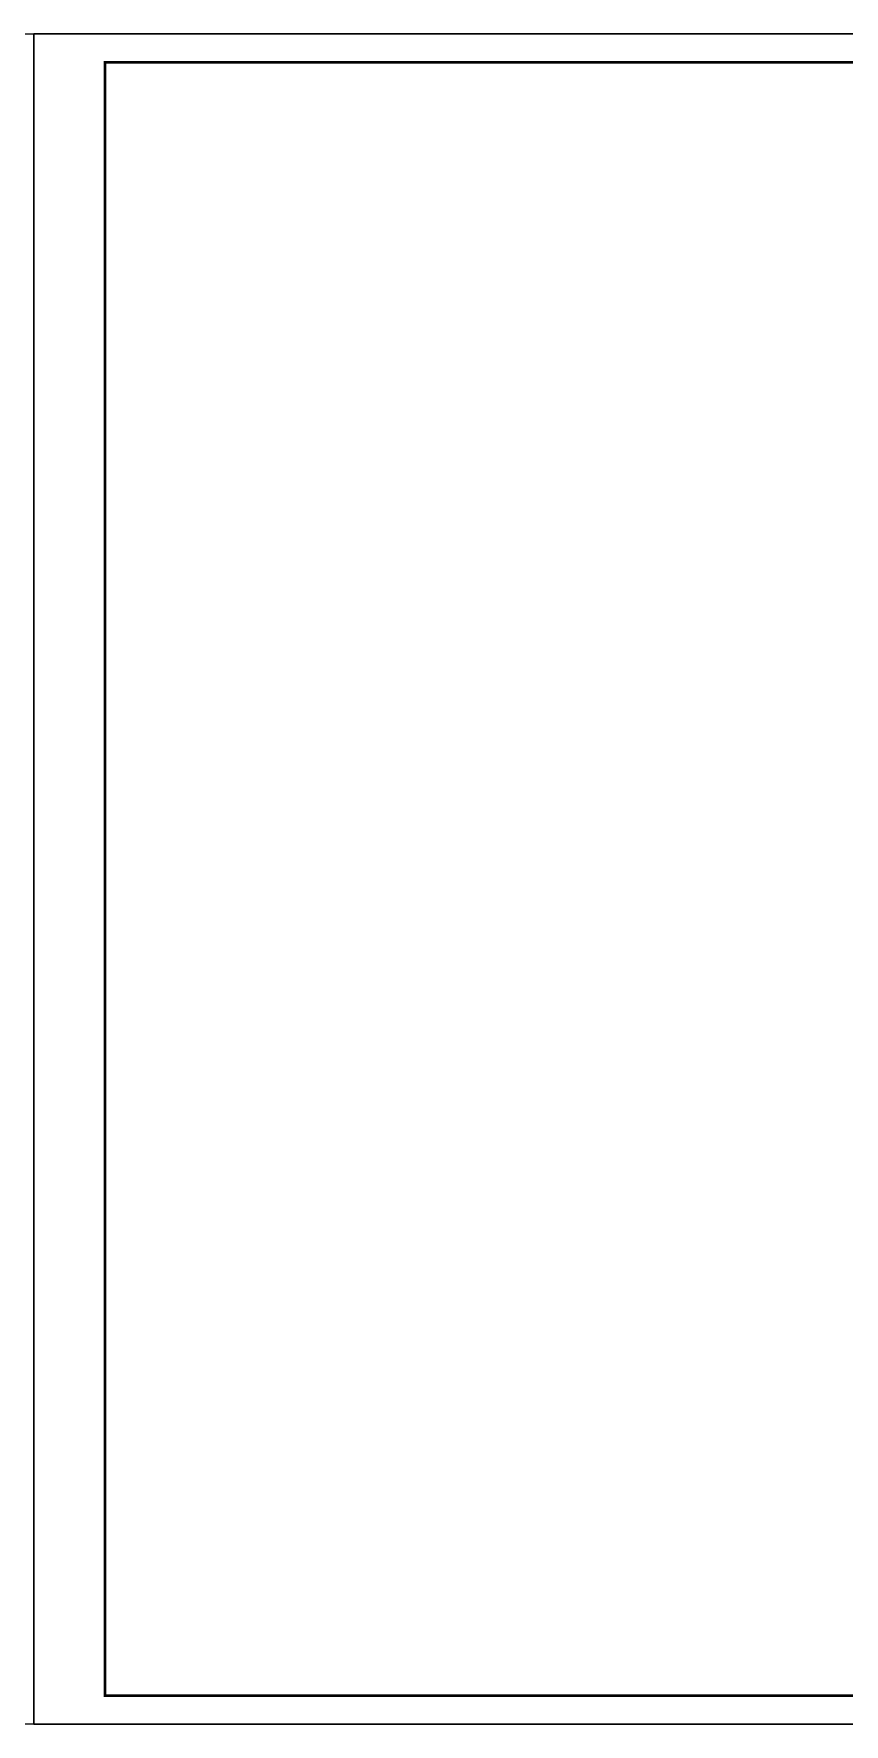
# Model space of a CAD drawing. Extents: x 337716 to 534539, y 642056 to 701458.
# Drawn here: x 450439 to 478920, y 642056 to 701456 of the extents above; entities that cross this region are included whole.
import ezdxf

# ---------------------------------------------------------------- set-up
doc = ezdxf.new("R2010")
doc.units = 0
doc.header["$LTSCALE"] = 1000
doc.header["$MEASUREMENT"] = 0
doc.layers.add('DIM-箱柜', color=3, linetype='CONTINUOUS')
doc.layers.add('TEL_TITLE', color=7, linetype='CONTINUOUS')
doc.layers.add('内审要求修改2.10', color=6, linetype='CONTINUOUS', plot=False)

# ---------------------------------------------------------------- blocks, each defined once
blk = doc.blocks.new('SADF AGF AERG AER GER')
at = {"layer": 'DIM-箱柜'}
blk.add_lwpolyline([(-462150, -1228514), (-378050, -1228514), (-378050, -1287914), (-462150, -1287914)], close=True, dxfattribs=at)
blk = doc.blocks.new('A$C6873132B')
at = {"layer": 'DIM-箱柜'}
blk.add_blockref('SADF AGF AERG AER GER', (378050, 1287914), dxfattribs=at)

msp = doc.modelspace()

# ---------------------------------------------------------------- linework, layer by layer
at = {"layer": 'TEL_TITLE'}
msp.add_lwpolyline([(450439, 642056), (534539, 642056), (534539, 701456), (450439, 701456)], close=True, dxfattribs=at)
at = {"layer": 'TEL_TITLE', "const_width": 100}
msp.add_lwpolyline([(452939, 643056), (533539, 643056), (533539, 700456), (452939, 700456)], close=True, dxfattribs=at)

# ---------------------------------------------------------------- block references
at = {"layer": 'DIM-箱柜'}
for p in [(828489, 1929970), (912589, 1929970)]:
    msp.add_blockref('SADF AGF AERG AER GER', p, dxfattribs=at)
at = {"layer": '内审要求修改2.10'}
msp.add_blockref('A$C6873132B', (534539, 642056), dxfattribs=at)

doc.saveas('drawing.dxf')
